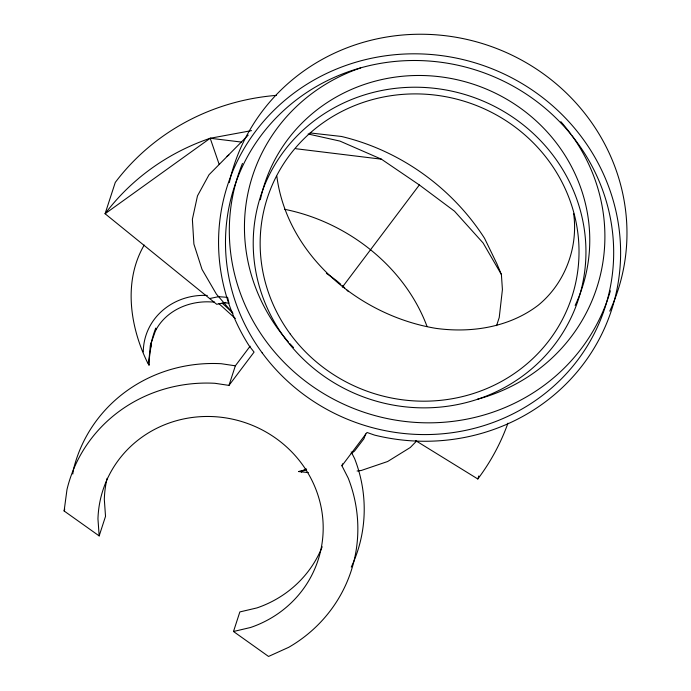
<?xml version="1.0" encoding="UTF-8"?>
<svg xmlns="http://www.w3.org/2000/svg" width="691" height="691" viewBox="0 0 691 691"><rect width="100%" height="100%" fill="white"/><g stroke="black" fill="none" stroke-linecap="round" stroke-linejoin="round"><path stroke-width="1.04" d="M144.203 245.063C123.145 281.099 129.951 326.731 147.598 362.775L149.04 365.09L148.712 362.689L150.344 345.275L156.08 329.08M143.253 351.9C143.771 317.514 173.985 293.718 207.326 295.446M150.863 347.167L151.329 342.252M107.131 478.284A113.117 108.055 18 0 0 104.315 499.317L105.524 516.341L99.167 535.914L64.116 510.977L66.992 489.513A147.926 141.309 18 0 1 214.901 383.289L228.98 385.397L254.072 352.099L249.209 345.906A201.867 192.841 18 0 1 360.616 60.877A201.867 192.841 18 0 1 620.483 245.797A201.867 192.841 18 0 1 374.557 435.105L367.016 432.471L341.933 465.769L348.247 478.181A147.926 141.309 18 0 1 288.734 647.303L268.549 656.45L233.498 631.505L239.855 611.932L256.922 607.916A113.117 108.055 18 0 0 322.196 546.745M72.805 474.026L73.35 469.932A147.926 141.309 18 0 1 221.267 363.716L235.346 365.815L250.142 346.182M148.712 362.689L151.657 341.25A113.117 108.055 18 0 1 155.76 328.087M64.116 510.977L64.755 509.017M228.98 385.397L235.346 365.815M308.324 472.609L298.633 471.538L301.319 471.288L306.191 468.731M341.933 465.769L342.563 463.816M415.464 440.504L477.818 478.984L478.803 475.952M496.57 325.651L499.239 317.48L502.417 289.572L501.398 274.534L496.889 263.781L484.564 238.326C452.044 187.676 400.063 150.396 341.432 136.464L310.138 132.94M365.686 433.913L363.898 438.776L354.526 451.05L351.175 453.667M155.829 330.073C166.099 311.071 187.581 301.345 208.63 301.837L214.538 302.062M342.356 287.154L419.342 184.955L454.505 211.196L483.121 242.999L501.398 274.534M248.216 135.099L209.019 174.754L197.479 195.873L192.374 219.297L193.903 244.113L202.014 269.369L216.387 294.098L232.971 313.299M416.319 441.316L410.307 447.483L387.66 461.502L361.246 470.485L357.083 471.003M147.598 362.775L148.807 361.574M301.336 472.178L302.546 470.977L306.631 469.794M251.567 130.625L210.202 138.26L105.092 213.744L216.724 304.299L225.767 302.39M227.011 156.27L228.825 155.104M301.319 471.288L302.546 470.977M298.633 471.538L301.449 470.873M233.498 631.505L250.565 627.488A113.117 108.055 18 0 0 320.166 502.884A113.117 108.055 18 0 0 199.155 416.768A113.117 108.055 18 0 0 97.958 518.889L99.167 535.914M209.641 298.547L218.598 296.664L227.589 297.363L228.997 303.185L223.893 302.788M276.34 95.375A229.714 219.444 18 0 0 115.276 182.424L105.092 213.744A229.714 219.444 18 0 1 210.202 138.26L241.608 142.096M295.886 148.729L381.415 159.18L419.342 184.955M308.126 133.994L339.912 141.085L381.415 159.18M284.502 209.287C347.029 221.751 404.52 266.173 427.064 326.523M222.139 303.15L232.262 312.289M218.943 303.686L235.329 318.491M351.209 451.923L354.613 458.599A147.926 141.309 18 0 1 351.278 567.078M210.202 138.26L219.151 164.328M573.634 213.467C578.41 247.542 565.057 283.284 538.289 305.189C509.327 327.335 471.461 333.217 435.995 328.372C359.553 315.77 287.197 255.497 276.832 176.24M148.841 362.274L149.04 365.09M229.317 182.571A201.867 192.841 18 0 1 487.889 45.338A201.867 192.841 18 0 1 609.756 311.131M610.36 290.868A194.914 186.19 18 0 1 362.127 411.62A194.914 186.19 18 0 1 242.472 163.421M572.096 135.825A180.99 172.897 18 0 1 477.55 399.225M293.52 347.564A180.99 172.897 18 0 1 289.909 343.677M288.501 342.088A180.99 172.897 18 0 1 360.65 67.925M560.842 121.668A180.99 172.897 18 0 1 570.852 134.106M260.343 199.759A167.067 159.595 18 0 1 474.32 84.544A167.067 159.595 18 0 1 575.154 305.405M326.377 273.36A120.079 114.706 18 0 1 340.801 284.295M342.39 285.72A120.079 114.706 18 0 1 344.714 287.897M346.986 290.134A120.079 114.706 18 0 1 348.454 291.645M507.945 423.177A229.714 219.444 18 0 1 477.818 478.984M262.174 352.851A194.914 186.19 18 0 0 596.627 328.761A194.914 186.19 18 0 0 399.951 61.015A194.914 186.19 18 0 0 262.174 352.851M290.28 334.047A160.105 152.944 18 0 0 565.013 314.258A160.105 152.944 18 0 0 403.458 94.322A160.105 152.944 18 0 0 290.28 334.047M284.657 337.804A167.067 159.595 18 0 0 571.336 317.152A167.067 159.595 18 0 0 402.749 87.662A167.067 159.595 18 0 0 284.657 337.804"/></g></svg>
